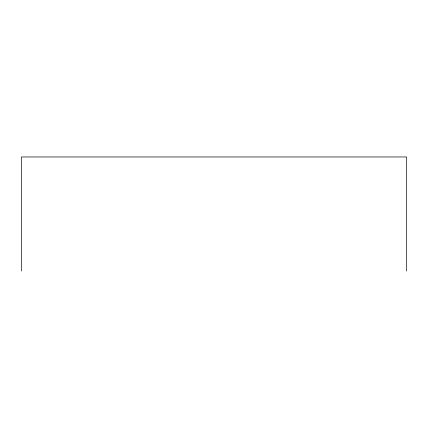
<?xml version="1.0" encoding="UTF-8"?>
<svg xmlns="http://www.w3.org/2000/svg" width="428" height="428" viewBox="0 0 428 428"><rect width="100%" height="100%" fill="white"/><g stroke="black" fill="none" stroke-linecap="round" stroke-linejoin="round"><path stroke-width="0.64" d="M406.6 271.036L406.6 156.964L21.4 156.964L21.4 271.036"/></g></svg>
